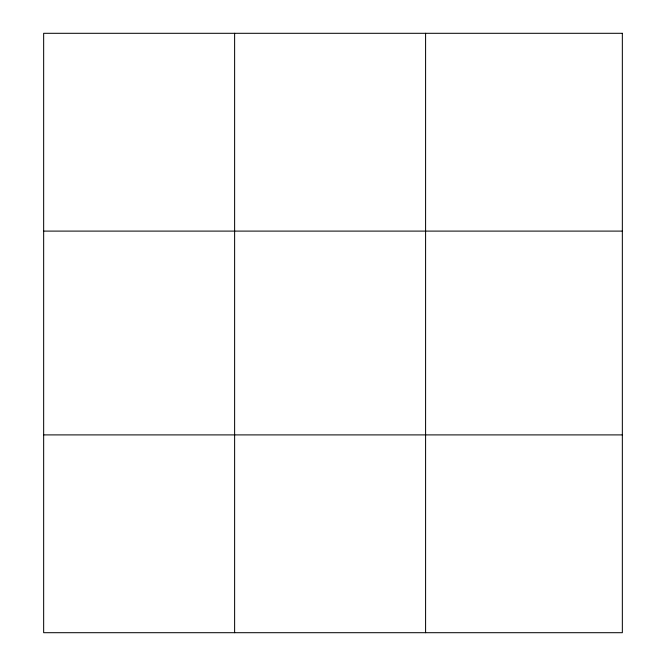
<?xml version="1.0" encoding="UTF-8"?>
<svg xmlns="http://www.w3.org/2000/svg" width="666" height="666" viewBox="0 0 666 666"><rect width="100%" height="100%" fill="white"/><g stroke="black" fill="none" stroke-linecap="round" stroke-linejoin="round"><path stroke-width="1" d="M234.623 33.3L234.623 632.7M425.591 33.3L425.591 632.7M43.656 231.102L622.344 231.102M43.656 434.898L622.344 434.898M622.344 33.3L622.344 632.7L43.656 632.7L43.656 33.3L622.344 33.3"/></g></svg>
